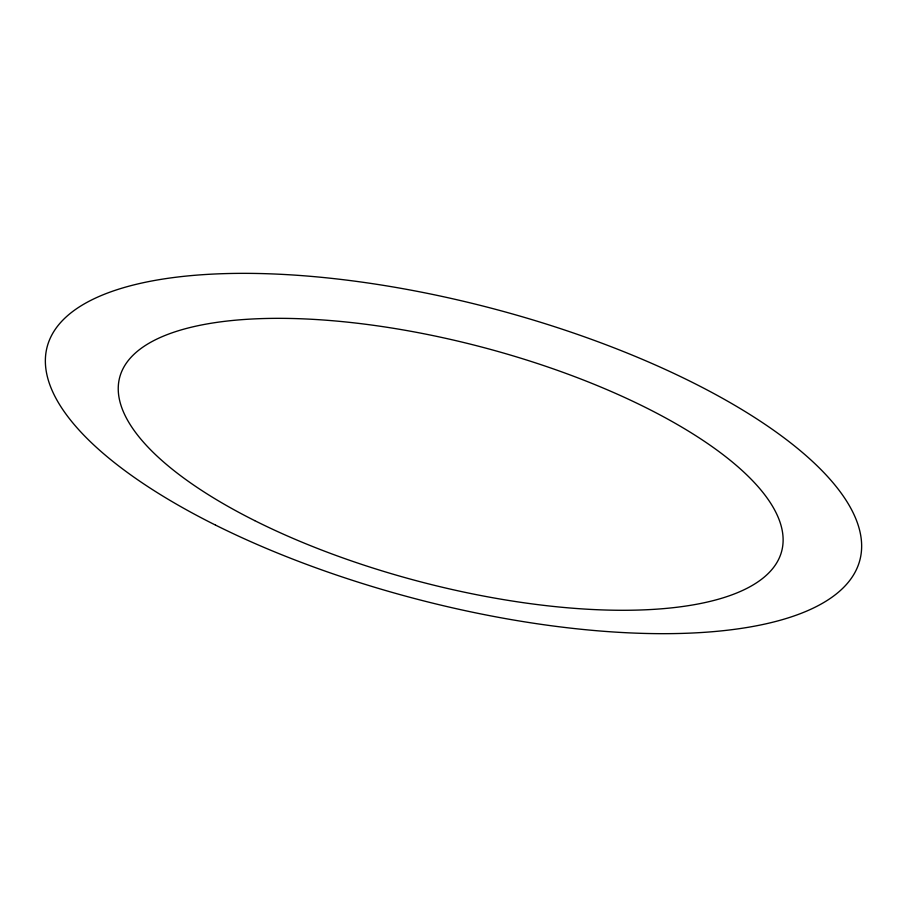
<?xml version="1.0" encoding="UTF-8"?>
<svg xmlns="http://www.w3.org/2000/svg" width="907" height="907" viewBox="0 0 907 907"><rect width="100%" height="100%" fill="white"/><g stroke="black" fill="none" stroke-linecap="round" stroke-linejoin="round"><path stroke-width="1.36" d="M215.526 525.096A420.122 150.154 14.7 0 0 859.655 560.9A420.122 150.154 14.7 0 0 285.308 274.538A420.122 150.154 14.7 0 0 215.526 525.096M254.64 520.584A342.234 121.311 14.7 0 0 781.222 552.817A342.234 121.311 14.7 0 0 316.135 319.525A342.234 121.311 14.7 0 0 254.64 520.584"/></g></svg>
